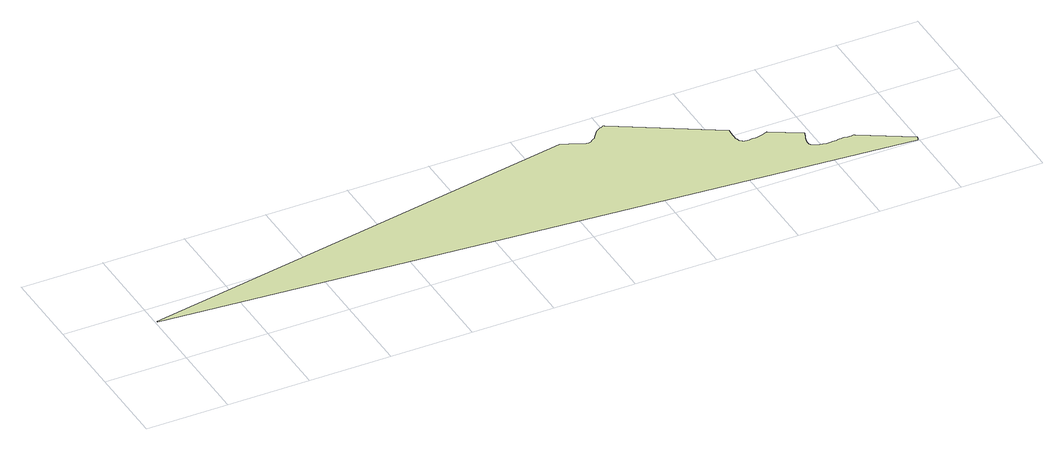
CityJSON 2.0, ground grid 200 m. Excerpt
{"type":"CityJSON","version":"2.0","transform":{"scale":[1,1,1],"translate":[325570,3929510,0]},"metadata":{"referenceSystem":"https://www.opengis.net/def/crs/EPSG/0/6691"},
"CityObjects":{
"landuse1":{"type":"LandUse","attributes":{"class":"203","LandUseDetailAttribute.orgLandUse":"10400","LandUseDetailAttribute.prefecture":"14","LandUseDetailAttribute.city":"14150","LandUseDetailAttribute.note":"都道府県","LandUseDetailAttribute.surveyYear":2015},"geometry":[{"type":"MultiSurface","lod":"1","boundaries":[[[0,1,2,3,4,5,6,7,8,9,10,11,12,13,14,15,16,17,18,19,20,21,22,23,24,25,26,27,28,29,30,31,32,33,34,35,36,37,38,39,40,41,42,43,44,45,46,47,48,49,50,51,52,53,54,55,56,57,58,59,60,61,62,63,64,65,66,67,68,69,70,71,72,73,74,75,76,77,78,79,80,81,82,83,84,85,86,87,88,89,90,91,92,93,94,95,96,97,98,99,100,101,102,103]]]}]}
},
"vertices":[
[1211,362,0],[1209,361,0],[1204,359,0],[1200,358,0],[1196,355,0],[1191,353,0],[1187,349,0],[1184,346,0],[1180,342,0],[1177,337,0],[1173,332,0],[1171,329,0],[1168,327,0],[1163,324,0],[1158,321,0],[1153,319,0],[1150,319,0],[1147,319,0],[1145,319,0],[1142,320,0],[1137,323,0],[1131,326,0],[1125,329,0],[1119,332,0],[1112,335,0],[1104,338,0],[1097,341,0],[1093,343,0],[6,150,0],[6,148,0],[1797,2,0],[1798,5,0],[1800,8,0],[1801,12,0],[1683,82,0],[1682,82,0],[1680,82,0],[1678,81,0],[1675,81,0],[1671,82,0],[1667,82,0],[1662,82,0],[1658,83,0],[1654,83,0],[1651,83,0],[1647,83,0],[1643,82,0],[1638,81,0],[1633,81,0],[1629,81,0],[1626,80,0],[1622,80,0],[1618,80,0],[1614,80,0],[1610,81,0],[1606,82,0],[1603,83,0],[1599,84,0],[1596,84,0],[1592,86,0],[1586,88,0],[1582,91,0],[1580,93,0],[1579,95,0],[1578,97,0],[1577,99,0],[1577,101,0],[1577,105,0],[1578,108,0],[1579,111,0],[1580,115,0],[1582,121,0],[1583,124,0],[1585,128,0],[1586,132,0],[1588,136,0],[1588,138,0],[1517,180,0],[1512,178,0],[1507,175,0],[1505,174,0],[1503,173,0],[1497,172,0],[1492,171,0],[1485,170,0],[1479,170,0],[1475,170,0],[1470,170,0],[1466,170,0],[1462,170,0],[1459,170,0],[1456,171,0],[1453,173,0],[1450,176,0],[1448,178,0],[1447,180,0],[1446,183,0],[1446,186,0],[1445,189,0],[1445,194,0],[1445,201,0],[1445,209,0],[1446,218,0],[1447,222,0]
]}
